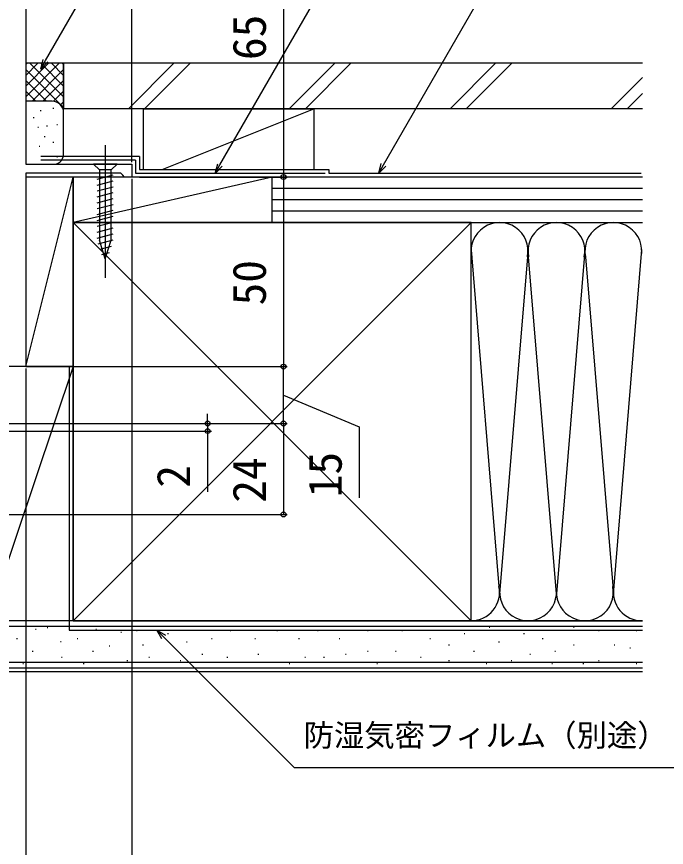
# Model space of a CAD drawing. Units: millimetres, scale not verified. Extents: x -525 to 525, y -783 to 778.
# Drawn here: x 172.6 to 344, y -656.5 to -437.4 of the extents above; entities that cross this region are included whole.
import ezdxf
from ezdxf.enums import TextEntityAlignment as Align

# ---------------------------------------------------------------- set-up
doc = ezdxf.new("R2010")
doc.units = ezdxf.units.MM
doc.header["$LTSCALE"] = 4
for name, color, linetype in [('0-3_YKK_11', 7, 'Continuous'), ('0-6_YKK_13', 4, 'Continuous'), ('0-8_YKK_D', 6, 'Continuous'), ('0-A_YSS_K', 3, 'Continuous'), ('0-B_YSS_KE', 3, 'Continuous')]:
    doc.layers.add(name, color=color, linetype=linetype)
doc.styles.add('ＭＳ ゴシック', font='')
doc.styles.get('ＭＳ ゴシック').set_extended_font_data('MS Gothic')

msp = doc.modelspace()

# ---------------------------------------------------------------- linework, layer by layer
at = {"layer": '0-3_YKK_11'}
msp.add_lwpolyline([(175, -415.699), (175, -476.299), (203, -476.299), (203, -479.699), (201.1, -479.699), (200.6, -479.199), (200.1, -478.699), (175, -478.699), (175, -529.699), (170.758, -529.699), (170.575, -529.579), (170.025, -529.579), (169.842, -529.699), (167.2, -529.699)], dxfattribs=at)
at = {"layer": '0-6_YKK_13'}
for p, q in [((196, -471.299), (196, -506.299)), ((199.1, -476.299), (192.9, -476.299)), ((192.9, -476.299), (194.45, -477.849)), ((199.1, -476.299), (197.55, -477.849)), ((193.9, -480.275), (198.1, -479.15)), ((194.45, -477.849), (194.45, -496.383)), ((197.55, -477.849), (194.45, -477.849)), ((197.55, -496.383), (197.55, -477.849)), ((193.9, -481.828), (198.1, -480.703)), ((193.9, -483.381), (198.1, -482.256)), ((193.9, -484.934), (198.1, -483.809)), ((193.9, -486.487), (198.1, -485.362)), ((193.9, -488.04), (198.1, -486.915)), ((193.9, -489.593), (198.1, -488.468)), ((193.9, -491.146), (198.1, -490.02)), ((193.9, -492.699), (198.1, -491.573)), ((193.9, -494.252), (198.1, -493.126)), ((193.9, -495.805), (198.1, -494.679)), ((194.159, -497.288), (198.1, -496.232)), ((196, -501.299), (194.45, -496.383)), ((196, -501.299), (197.55, -496.383)), ((194.61, -498.72), (197.646, -497.907)), ((195.062, -500.152), (197.112, -499.603))]:
    msp.add_line(p, q, dxfattribs=at)
at = {"layer": '0-8_YKK_D'}
for p, q in [((203, -475.799), (203, -393.699)), ((243, -414.699), (243, -479.699)), ((205, -479.699), (244, -479.699)), ((205, -479.699), (244, -479.699)), ((243, -479.699), (243, -529.699)), ((203, -480.199), (203, -733.7)), ((175.5, -529.699), (244, -529.699)), ((175.5, -529.699), (244, -529.699)), ((243, -544.699), (243, -529.699)), ((175, -530.199), (175, -733.7)), ((175, -530.199), (175, -713.7)), ((175, -530.199), (175, -733.7)), ((223, -544.699), (223, -542.149)), ((148, -544.699), (244, -544.699)), ((148, -544.699), (224, -544.699)), ((148, -544.699), (244, -544.699)), ((223, -544.699), (223, -546.7)), ((243, -544.699), (243, -568.699)), ((139.5, -546.7), (224, -546.7)), ((223, -546.7), (223, -562.755)), ((90.2, -568.699), (244, -568.699))]:
    msp.add_line(p, q, dxfattribs=at)
for points in [[(178.961, -451.226), (180.235, -449.017), (234.644, -354.699), (323.237, -354.699)], [(224.97, -478.739), (226.244, -476.53), (284.087, -376.259), (372.68, -376.259)], [(268.116, -478.699), (269.39, -476.49), (301.32, -421.14), (412.839, -421.14)], [(180.827, -449.359), (178.961, -451.226), (179.643, -448.676)], [(226.836, -476.872), (224.97, -478.739), (225.652, -476.189)], [(269.982, -476.832), (268.116, -478.699), (268.798, -476.149)], [(243, -537.199), (263, -545.593), (263, -564.32)], [(210.886, -601.485), (209.566, -599.199), (211.852, -600.519)], [(209.566, -599.199), (211.369, -601.002), (245.783, -635.416), (368.969, -635.416)]]:
    msp.add_lwpolyline(points, dxfattribs=at)
for centre in [(243, -479.699), (243, -479.699), (243, -529.699), (243, -529.699), (223, -544.699), (243, -544.699), (243, -544.699), (223, -546.7), (243, -568.699)]:
    msp.add_circle(centre, 0.637, dxfattribs=at)
at = {"layer": '0-A_YSS_K'}
for p, q in [((175, -450.072), (175.373, -449.699)), ((185, -449.699), (175, -449.699)), ((175, -458.557), (183.858, -449.699)), ((175, -455.728), (181.029, -449.699)), ((175, -452.9), (178.201, -449.699)), ((176.142, -449.699), (185, -458.557)), ((178.971, -449.699), (185, -455.728)), ((181.799, -449.699), (185, -452.9)), ((184.627, -449.699), (185, -450.072)), ((185, -462.699), (185, -449.699)), ((214.11, -449.699), (202.11, -461.699)), ((218.353, -449.699), (206.353, -461.699)), ((256.537, -449.699), (244.537, -461.699)), ((260.779, -449.699), (248.779, -461.699)), ((298.963, -449.699), (286.963, -461.699)), ((303.206, -449.699), (291.206, -461.699)), ((175, -451.385), (185, -461.385)), ((176.686, -459.699), (185, -451.385)), ((337.658, -453.43), (329.389, -461.699)), ((175, -454.214), (180.485, -459.699)), ((179.515, -459.699), (185, -454.214)), ((175, -457.042), (177.675, -459.717)), ((182.325, -459.717), (185, -457.042)), ((337.658, -457.673), (333.632, -461.699)), ((182, -459.699), (175, -459.699)), ((184.205, -460.665), (185, -459.871)), ((178.857, -462.194), (179.057, -462.194)), ((182.195, -461.527), (182.395, -461.527)), ((206, -461.699), (206, -477.699)), ((206, -461.699), (251, -461.699)), ((211, -477.699), (251, -461.699)), ((251, -461.699), (251, -477.699)), ((177.001, -464.025), (177.201, -464.025)), ((185, -473.69), (185, -462.699)), ((178.189, -466.534), (178.389, -466.534)), ((180.526, -466.2), (180.726, -466.2)), ((183.196, -465.866), (183.396, -465.866)), ((179.923, -468.993), (180.123, -468.993)), ((182.195, -470.54), (182.395, -470.54)), ((178.523, -471.541), (178.723, -471.541)), ((180.192, -475.213), (180.392, -475.213)), ((183.196, -474.382), (183.396, -474.382)), ((175.3, -476.299), (182, -476.299)), ((240, -479.699), (187.5, -491.699)), ((251, -479.699), (206, -479.699)), ((337.658, -479.699), (240, -479.699)), ((240, -491.699), (240, -479.699)), ((337.658, -482.699), (240, -482.699)), ((337.658, -485.699), (240, -485.699)), ((337.658, -488.699), (240, -488.699)), ((187.5, -596.699), (292.5, -491.699)), ((187.5, -491.699), (292.5, -596.699)), ((240, -491.699), (337.658, -491.699)), ((292.5, -491.699), (337.658, -491.699)), ((292.506, -498.893), (299.842, -587.667)), ((330, -589.58), (337.501, -498.806)), ((307.342, -500.731), (300, -589.58)), ((315, -589.58), (307.658, -500.731)), ((322.39, -500.144), (315, -589.58)), ((322.661, -500.764), (330, -589.58)), ((187.5, -529.699), (165, -529.699)), ((187.5, -529.699), (165, -596.699)), ((175, -529.699), (187.5, -529.699)), ((187.5, -596.699), (187.5, -529.699)), ((187.5, -596.699), (165, -596.699)), ((292.5, -596.699), (337.658, -596.699)), ((337.658, -598.199), (165, -598.199)), ((177.565, -598.918), (177.765, -598.918)), ((180.684, -598.529), (180.884, -598.529)), ((193.481, -598.918), (193.681, -598.918)), ((200.108, -599.698), (200.308, -599.698)), ((204.199, -599.265), (204.399, -599.265)), ((212.44, -600.089), (212.64, -600.089)), ((228.924, -599.265), (229.124, -599.265)), ((241.217, -599.265), (241.417, -599.265)), ((251.931, -599.265), (252.131, -599.265)), ((265.118, -599.265), (265.318, -599.265)), ((274.184, -599.265), (274.384, -599.265)), ((290.667, -600.089), (290.867, -600.089)), ((297.26, -598.441), (297.46, -598.441)), ((306.326, -600.089), (306.526, -600.089)), ((319.513, -598.441), (319.713, -598.441)), ((326.106, -599.265), (326.306, -599.265)), ((335.996, -599.265), (336.196, -599.265)), ((172.623, -601.413), (172.823, -601.413)), ((184.192, -602.147), (184.392, -602.147)), ((188.54, -601.413), (188.74, -601.413)), ((217.385, -602.237), (217.585, -602.237)), ((223.979, -601.413), (224.179, -601.413)), ((235.448, -601.413), (235.648, -601.413)), ((246.986, -601.413), (247.186, -601.413)), ((257.701, -601.413), (257.901, -601.413)), ((281.601, -601.413), (281.801, -601.413)), ((299.733, -602.237), (299.933, -602.237)), ((311.271, -601.413), (311.471, -601.413)), ((196.989, -603.316), (197.19, -603.316)), ((205.847, -603.061), (206.047, -603.061)), ((286.546, -603.061), (286.746, -603.061)), ((319.513, -603.061), (319.713, -603.061)), ((330.227, -603.061), (330.427, -603.061)), ((334.347, -603.886), (334.547, -603.886)), ((176.744, -604.71), (176.944, -604.71)), ((184.419, -606.358), (184.619, -606.358)), ((192.661, -604.71), (192.861, -604.71)), ((207.495, -606.358), (207.695, -606.358)), ((221.506, -605.534), (221.706, -605.534)), ((228.099, -606.358), (228.299, -606.358)), ((236.272, -605.534), (236.472, -605.534)), ((248.635, -606.358), (248.835, -606.358)), ((253.58, -606.358), (253.78, -606.358)), ((259.349, -605.534), (259.549, -605.534)), ((265.118, -604.71), (265.318, -604.71)), ((272.535, -604.71), (272.735, -604.71)), ((279.129, -606.358), (279.329, -606.358)), ((293.139, -604.71), (293.339, -604.71)), ((307.974, -605.534), (308.174, -605.534)), ((314.568, -604.71), (314.768, -604.71)), ((337.658, -607.699), (165, -607.699)), ((174.272, -608.006), (174.472, -608.006)), ((181.463, -607.604), (181.663, -607.604)), ((190.188, -608.006), (190.388, -608.006)), ((196.8, -607.604), (197, -607.604)), ((201.726, -607.182), (201.926, -607.182)), ((215.737, -607.182), (215.937, -607.182)), ((244.514, -608.006), (244.714, -608.006)), ((267.59, -608.006), (267.79, -608.006)), ((286.546, -607.182), (286.746, -607.182)), ((296.436, -608.006), (296.636, -608.006)), ((303.029, -607.182), (303.229, -607.182)), ((313.743, -608.006), (313.943, -608.006)), ((321.985, -608.006), (322.185, -608.006)), ((326.106, -607.182), (326.306, -607.182)), ((335.996, -608.006), (336.196, -608.006)), ((337.658, -610.199), (165, -610.199))]:
    msp.add_line(p, q, dxfattribs=at)
msp.add_lwpolyline([(187.5, -529.699), (187.5, -479.699), (175, -479.699), (175, -529.699), (187.5, -479.699)], dxfattribs=at)
msp.add_lwpolyline([(240, -491.699), (240, -479.699), (187.5, -479.699), (187.5, -491.699)], close=True, dxfattribs=at)
for centre, radius, start, end in [((182, -462.699), 3, 360, 90), ((182.392, -473.72), 2.609, 261.34878, 358.26236), ((300, -499.199), 7.5, 348.21668, 191.78379), ((315, -499.199), 7.5, 348.21668, 191.78379), ((330, -499.199), 7.5, 348.21668, 191.78379), ((292.5, -589.199), 7.5, 270, 11.78353), ((307.5, -589.199), 7.5, 168.21646, 11.78353), ((322.5, -589.199), 7.5, 168.21646, 11.78353), ((337.5, -589.199), 7.5, 168.21646, 271.20759)]:
    msp.add_arc(centre, radius, start, end, dxfattribs=at)
at = {"layer": '0-B_YSS_KE'}
for p, q in [((337.658, -461.699), (185, -461.699)), ((205, -474.299), (179, -474.299)), ((204, -475.299), (179, -475.299)), ((255, -477.699), (255, -478.699)), ((255, -478.699), (337.342, -478.699)), ((292.5, -505.664), (292.5, -491.699)), ((292.5, -596.699), (292.5, -499.199)), ((186.5, -529.699), (186.5, -599.199)), ((337.658, -596.699), (165, -596.699)), ((186.5, -599.199), (337.658, -599.199)), ((337.658, -609.199), (165, -609.199))]:
    msp.add_line(p, q, dxfattribs=at)
for points in [[(337.658, -449.699), (185, -449.699), (185, -461.699)], [(204, -475.299), (204, -478.699), (254, -478.699)], [(205, -474.299), (205, -477.699), (255, -477.699)], [(292.5, -491.699), (187.5, -491.699), (187.5, -596.699), (292.5, -596.699)]]:
    msp.add_lwpolyline(points, dxfattribs=at)

# ---------------------------------------------------------------- texts
at = {"layer": '0-8_YKK_D', "style": 'ＭＳ ゴシック'}
for s, p in [('65', (241, -448.861)), ('50', (241, -513.563)), ('24', (241, -565.597)), ('15', (261, -564.161)), ('2', (221, -561.641))]:
    msp.add_text(s, height=8.798, rotation=90, dxfattribs=at).set_placement(p, align=Align.BOTTOM_LEFT)
msp.add_text('防湿気密フィルム（別途）', height=5.865, dxfattribs=at).set_placement((248.314, -631.608), align=Align.BOTTOM_LEFT)

doc.saveas('drawing.dxf')
